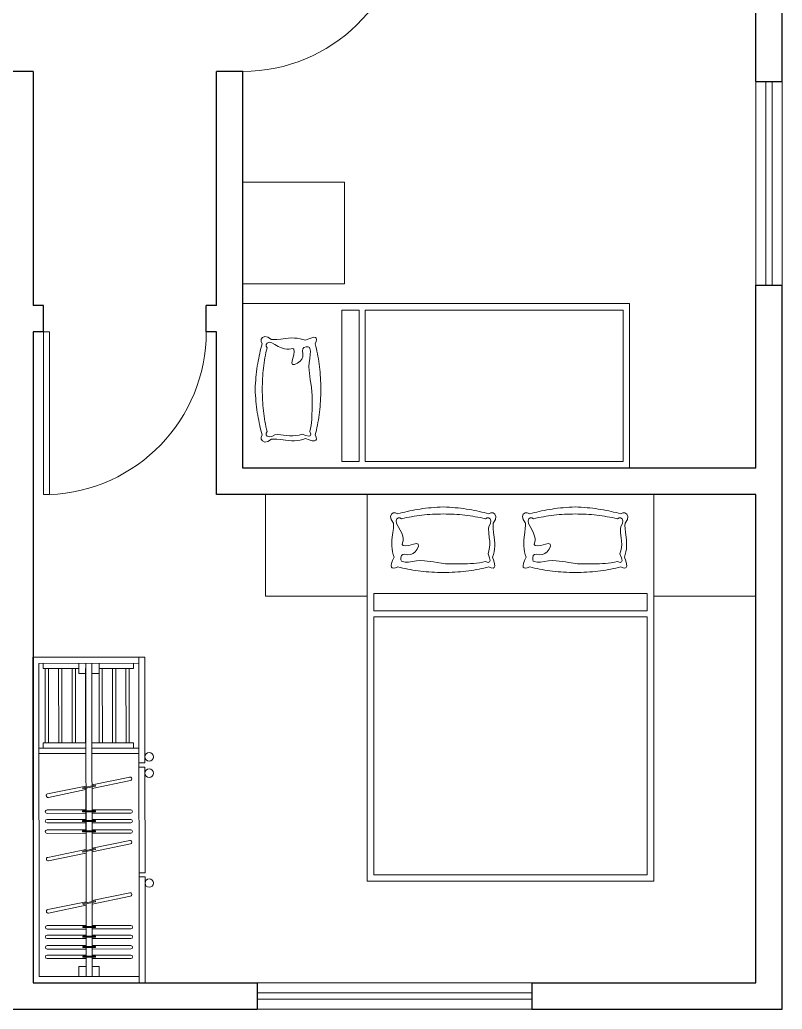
# Model space of a CAD drawing. Header units: centimetres. Extents: x -15445.43 to -15437.93, y 4339.41 to 4349.03.
# Drawn here: x -15441.676 to -15437.93, y 4339.412 to 4344.276 of the extents above; entities that cross this region are included whole.
import ezdxf

# ---------------------------------------------------------------- set-up
doc = ezdxf.new("R2010")
doc.units = ezdxf.units.CM
for name, color, linetype, lineweight in [('Janela', 92, 'Continuous', 15), ('Objetos', 34, 'Continuous', 13), ('Paredes', 154, 'Continuous', 25), ('Porta', 30, 'Continuous', 15)]:
    doc.layers.add(name, color=color, linetype=linetype, lineweight=lineweight)

# ---------------------------------------------------------------- blocks, each defined once
blk = doc.blocks.new('cama_casal')
at = {"layer": 'Objetos'}
for p, q in [((-0.7045, 0), (-1.2045, 0)), ((-1.2045, 0), (-1.2045, -0.5)), ((-0.7045, -1.9), (-0.7045, 0)), ((-0.7045, 0), (0.7045, 0)), ((-0.7045, -0.5), (-0.7045, 0)), ((0.7045, 0), (0.7045, -0.5)), ((1.2045, 0), (0.7045, 0)), ((0.7045, 0), (0.7045, -1.9)), ((1.2045, -0.5), (1.2045, 0)), ((-0.5856, -0.0962), (-0.5899, -0.1075)), ((-0.5769, -0.0902), (-0.5856, -0.0962)), ((-0.5661, -0.0899), (-0.5769, -0.0902)), ((-0.5537, -0.0956), (-0.5661, -0.0899)), ((-0.5425, -0.0923), (-0.5537, -0.0956)), ((-0.5311, -0.0891), (-0.5425, -0.0923)), ((-0.5195, -0.086), (-0.5311, -0.0891)), ((-0.5076, -0.0832), (-0.5195, -0.086)), ((-0.4955, -0.0805), (-0.5076, -0.0832)), ((-0.4831, -0.0779), (-0.4955, -0.0805)), ((-0.4705, -0.0755), (-0.4831, -0.0779)), ((-0.4576, -0.0733), (-0.4705, -0.0755)), ((-0.4445, -0.0712), (-0.4576, -0.0733)), ((-0.4311, -0.0693), (-0.4445, -0.0712)), ((-0.4175, -0.0676), (-0.4311, -0.0693)), ((-0.4036, -0.066), (-0.4175, -0.0676)), ((-0.3895, -0.0646), (-0.4036, -0.066)), ((-0.3969, -0.0978), (-0.3838, -0.097)), ((-0.3752, -0.0633), (-0.3895, -0.0646)), ((-0.3838, -0.097), (-0.3707, -0.0964)), ((-0.3606, -0.0623), (-0.3752, -0.0633)), ((-0.3707, -0.0964), (-0.3574, -0.0959)), ((-0.3457, -0.0613), (-0.3606, -0.0623)), ((-0.3574, -0.0959), (-0.3441, -0.0957)), ((-0.3306, -0.0606), (-0.3457, -0.0613)), ((-0.3441, -0.0957), (-0.3306, -0.0956)), ((-0.3157, -0.0613), (-0.3306, -0.0606)), ((-0.3306, -0.0956), (-0.3171, -0.0957)), ((-0.3171, -0.0957), (-0.3036, -0.0959)), ((-0.3009, -0.0623), (-0.3157, -0.0613)), ((-0.3036, -0.0959), (-0.2903, -0.0964)), ((-0.2864, -0.0633), (-0.3009, -0.0623)), ((-0.2903, -0.0964), (-0.277, -0.097)), ((-0.2721, -0.0646), (-0.2864, -0.0633)), ((-0.277, -0.097), (-0.2638, -0.0978)), ((-0.258, -0.066), (-0.2721, -0.0646)), ((-0.2442, -0.0676), (-0.258, -0.066)), ((-0.2306, -0.0693), (-0.2442, -0.0676)), ((-0.2172, -0.0712), (-0.2306, -0.0693)), ((-0.2041, -0.0733), (-0.2172, -0.0712)), ((-0.1911, -0.0755), (-0.2041, -0.0733)), ((-0.1784, -0.0779), (-0.1911, -0.0755)), ((-0.166, -0.0805), (-0.1784, -0.0779)), ((-0.1537, -0.0832), (-0.166, -0.0805)), ((-0.1417, -0.086), (-0.1537, -0.0832)), ((-0.1299, -0.0891), (-0.1417, -0.086)), ((-0.1183, -0.0923), (-0.1299, -0.0891)), ((-0.107, -0.0956), (-0.1183, -0.0923)), ((-0.0964, -0.0899), (-0.107, -0.0956)), ((-0.0863, -0.0902), (-0.0964, -0.0899)), ((-0.077, -0.0962), (-0.0863, -0.0902)), ((-0.0717, -0.1075), (-0.077, -0.0962)), ((0.0625, -0.0962), (0.0582, -0.1075)), ((0.0712, -0.0902), (0.0625, -0.0962)), ((0.082, -0.0899), (0.0712, -0.0902)), ((0.0944, -0.0956), (0.082, -0.0899)), ((0.1055, -0.0923), (0.0944, -0.0956)), ((0.1169, -0.0891), (0.1055, -0.0923)), ((0.1286, -0.086), (0.1169, -0.0891)), ((0.1405, -0.0832), (0.1286, -0.086)), ((0.1526, -0.0805), (0.1405, -0.0832)), ((0.165, -0.0779), (0.1526, -0.0805)), ((0.1776, -0.0755), (0.165, -0.0779)), ((0.1905, -0.0733), (0.1776, -0.0755)), ((0.2036, -0.0712), (0.1905, -0.0733)), ((0.217, -0.0693), (0.2036, -0.0712)), ((0.2306, -0.0676), (0.217, -0.0693)), ((0.2444, -0.066), (0.2306, -0.0676)), ((0.2586, -0.0646), (0.2444, -0.066)), ((0.2512, -0.0978), (0.2643, -0.097)), ((0.2729, -0.0633), (0.2586, -0.0646)), ((0.2643, -0.097), (0.2774, -0.0964)), ((0.2875, -0.0623), (0.2729, -0.0633)), ((0.2774, -0.0964), (0.2907, -0.0959)), ((0.3024, -0.0613), (0.2875, -0.0623)), ((0.2907, -0.0959), (0.304, -0.0957)), ((0.3174, -0.0606), (0.3024, -0.0613)), ((0.304, -0.0957), (0.3174, -0.0956)), ((0.3324, -0.0613), (0.3174, -0.0606)), ((0.3174, -0.0956), (0.331, -0.0957)), ((0.331, -0.0957), (0.3445, -0.0959)), ((0.3472, -0.0623), (0.3324, -0.0613)), ((0.3445, -0.0959), (0.3578, -0.0964)), ((0.3617, -0.0633), (0.3472, -0.0623)), ((0.3578, -0.0964), (0.3711, -0.097)), ((0.376, -0.0646), (0.3617, -0.0633)), ((0.3711, -0.097), (0.3843, -0.0978)), ((0.3901, -0.066), (0.376, -0.0646)), ((0.4039, -0.0676), (0.3901, -0.066)), ((0.4175, -0.0693), (0.4039, -0.0676)), ((0.4309, -0.0712), (0.4175, -0.0693)), ((0.444, -0.0733), (0.4309, -0.0712)), ((0.457, -0.0755), (0.444, -0.0733)), ((0.4696, -0.0779), (0.457, -0.0755)), ((0.4821, -0.0805), (0.4696, -0.0779)), ((0.4944, -0.0832), (0.4821, -0.0805)), ((0.5064, -0.086), (0.4944, -0.0832)), ((0.5182, -0.0891), (0.5064, -0.086)), ((0.5298, -0.0923), (0.5182, -0.0891)), ((0.5411, -0.0956), (0.5298, -0.0923)), ((0.5517, -0.0899), (0.5411, -0.0956)), ((0.5618, -0.0902), (0.5517, -0.0899)), ((0.5711, -0.0962), (0.5618, -0.0902)), ((0.5764, -0.1075), (0.5711, -0.0962)), ((-0.5899, -0.1075), (-0.5866, -0.1225)), ((-0.5866, -0.1225), (-0.5756, -0.1412)), ((-0.5756, -0.1412), (-0.5752, -0.1518)), ((-0.562, -0.1295), (-0.5581, -0.12)), ((-0.56, -0.142), (-0.562, -0.1295)), ((-0.5518, -0.1574), (-0.56, -0.142)), ((-0.5581, -0.12), (-0.5513, -0.1148)), ((-0.5513, -0.1148), (-0.5436, -0.1145)), ((-0.5436, -0.1145), (-0.5356, -0.1193)), ((-0.5356, -0.1193), (-0.5233, -0.1164)), ((-0.5233, -0.1164), (-0.5111, -0.1136)), ((-0.5111, -0.1136), (-0.4987, -0.1111)), ((-0.4987, -0.1111), (-0.4862, -0.1088)), ((-0.4862, -0.1088), (-0.4737, -0.1066)), ((-0.4737, -0.1066), (-0.4611, -0.1047)), ((-0.4611, -0.1047), (-0.4484, -0.1029)), ((-0.4484, -0.1029), (-0.4357, -0.1014)), ((-0.4357, -0.1014), (-0.4228, -0.1)), ((-0.4228, -0.1), (-0.4099, -0.0988)), ((-0.4099, -0.0988), (-0.3969, -0.0978)), ((-0.2638, -0.0978), (-0.2506, -0.0988)), ((-0.2506, -0.0988), (-0.2376, -0.1)), ((-0.2376, -0.1), (-0.2246, -0.1014)), ((-0.2246, -0.1014), (-0.2117, -0.1029)), ((-0.2117, -0.1029), (-0.1988, -0.1047)), ((-0.1988, -0.1047), (-0.1861, -0.1066)), ((-0.1861, -0.1066), (-0.1734, -0.1088)), ((-0.1734, -0.1088), (-0.1607, -0.1111)), ((-0.1607, -0.1111), (-0.1482, -0.1136)), ((-0.1482, -0.1136), (-0.1357, -0.1164)), ((-0.1357, -0.1164), (-0.1232, -0.1193)), ((-0.1232, -0.1193), (-0.1153, -0.1145)), ((-0.1153, -0.1145), (-0.1078, -0.1148)), ((-0.1078, -0.1148), (-0.1007, -0.12)), ((-0.0991, -0.142), (-0.107, -0.1574)), ((-0.1007, -0.12), (-0.0969, -0.1295)), ((-0.0969, -0.1295), (-0.0991, -0.142)), ((-0.0862, -0.1518), (-0.0851, -0.1412)), ((-0.0851, -0.1412), (-0.0745, -0.1225)), ((-0.0745, -0.1225), (-0.0717, -0.1075)), ((0.0582, -0.1075), (0.0615, -0.1225)), ((0.0615, -0.1225), (0.0725, -0.1412)), ((0.0725, -0.1412), (0.0729, -0.1518)), ((0.0861, -0.1295), (0.09, -0.12)), ((0.0881, -0.142), (0.0861, -0.1295)), ((0.0963, -0.1574), (0.0881, -0.142)), ((0.09, -0.12), (0.0968, -0.1148)), ((0.0968, -0.1148), (0.1045, -0.1145)), ((0.1045, -0.1145), (0.1125, -0.1193)), ((0.1125, -0.1193), (0.1247, -0.1164)), ((0.1247, -0.1164), (0.137, -0.1136)), ((0.137, -0.1136), (0.1494, -0.1111)), ((0.1494, -0.1111), (0.1618, -0.1088)), ((0.1618, -0.1088), (0.1744, -0.1066)), ((0.1744, -0.1066), (0.187, -0.1047)), ((0.187, -0.1047), (0.1996, -0.1029)), ((0.1996, -0.1029), (0.2124, -0.1014)), ((0.2124, -0.1014), (0.2252, -0.1)), ((0.2252, -0.1), (0.2382, -0.0988)), ((0.2382, -0.0988), (0.2512, -0.0978)), ((0.3843, -0.0978), (0.3975, -0.0988)), ((0.3975, -0.0988), (0.4105, -0.1)), ((0.4105, -0.1), (0.4235, -0.1014)), ((0.4235, -0.1014), (0.4364, -0.1029)), ((0.4364, -0.1029), (0.4493, -0.1047)), ((0.4493, -0.1047), (0.462, -0.1066)), ((0.462, -0.1066), (0.4747, -0.1088)), ((0.4747, -0.1088), (0.4874, -0.1111)), ((0.4874, -0.1111), (0.4999, -0.1136)), ((0.4999, -0.1136), (0.5124, -0.1164)), ((0.5124, -0.1164), (0.5249, -0.1193)), ((0.5249, -0.1193), (0.5328, -0.1145)), ((0.5328, -0.1145), (0.5403, -0.1148)), ((0.5403, -0.1148), (0.5474, -0.12)), ((0.549, -0.142), (0.5411, -0.1574)), ((0.5474, -0.12), (0.5512, -0.1295)), ((0.5512, -0.1295), (0.549, -0.142)), ((0.5619, -0.1518), (0.563, -0.1412)), ((0.563, -0.1412), (0.5736, -0.1225)), ((0.5736, -0.1225), (0.5764, -0.1075)), ((-0.578, -0.186), (-0.5812, -0.2099)), ((-0.576, -0.1667), (-0.578, -0.186)), ((-0.5752, -0.1518), (-0.576, -0.1667)), ((-0.5421, -0.1745), (-0.5518, -0.1574)), ((-0.5349, -0.1901), (-0.5421, -0.1745)), ((-0.5302, -0.2042), (-0.5349, -0.1901)), ((-0.107, -0.1574), (-0.1084, -0.1693)), ((-0.1084, -0.1693), (-0.1076, -0.1876)), ((-0.1076, -0.1876), (-0.1045, -0.2124)), ((-0.0857, -0.1667), (-0.0862, -0.1518)), ((-0.0839, -0.186), (-0.0857, -0.1667)), ((-0.0807, -0.2099), (-0.0839, -0.186)), ((0.0701, -0.186), (0.0669, -0.2099)), ((0.0721, -0.1667), (0.0701, -0.186)), ((0.0729, -0.1518), (0.0721, -0.1667)), ((0.106, -0.1745), (0.0963, -0.1574)), ((0.1132, -0.1901), (0.106, -0.1745)), ((0.1179, -0.2042), (0.1132, -0.1901)), ((0.5411, -0.1574), (0.5397, -0.1693)), ((0.5397, -0.1693), (0.5405, -0.1876)), ((0.5405, -0.1876), (0.5436, -0.2124)), ((0.5624, -0.1667), (0.5619, -0.1518)), ((0.5642, -0.186), (0.5624, -0.1667)), ((0.5674, -0.2099), (0.5642, -0.186)), ((-0.5828, -0.2248), (-0.5835, -0.2393)), ((-0.5835, -0.2393), (-0.5831, -0.2536)), ((-0.5812, -0.2099), (-0.5828, -0.2248)), ((-0.5323, -0.2461), (-0.5306, -0.2374)), ((-0.5306, -0.2374), (-0.528, -0.2279)), ((-0.5279, -0.2168), (-0.5302, -0.2042)), ((-0.528, -0.2279), (-0.5279, -0.2168)), ((-0.4614, -0.2411), (-0.4768, -0.2437)), ((-0.4533, -0.2445), (-0.4614, -0.2411)), ((-0.1045, -0.2124), (-0.1026, -0.2291)), ((-0.1026, -0.2291), (-0.1023, -0.2453)), ((-0.0788, -0.2248), (-0.0807, -0.2099)), ((-0.0779, -0.2393), (-0.0788, -0.2248)), ((-0.078, -0.2536), (-0.0779, -0.2393)), ((0.0653, -0.2248), (0.0646, -0.2393)), ((0.0646, -0.2393), (0.065, -0.2536)), ((0.0669, -0.2099), (0.0653, -0.2248)), ((0.1158, -0.2461), (0.1175, -0.2374)), ((0.1175, -0.2374), (0.1201, -0.2279)), ((0.1202, -0.2168), (0.1179, -0.2042)), ((0.1201, -0.2279), (0.1202, -0.2168)), ((0.1867, -0.2411), (0.1712, -0.2437)), ((0.1948, -0.2445), (0.1867, -0.2411)), ((0.5436, -0.2124), (0.5455, -0.2291)), ((0.5455, -0.2291), (0.5458, -0.2453)), ((0.5693, -0.2248), (0.5674, -0.2099)), ((0.5702, -0.2393), (0.5693, -0.2248)), ((0.5701, -0.2536), (0.5702, -0.2393)), ((-0.5831, -0.2536), (-0.5818, -0.2676)), ((-0.5818, -0.2676), (-0.5795, -0.2813)), ((-0.5795, -0.2813), (-0.5761, -0.2948)), ((-0.5278, -0.2511), (-0.5323, -0.2461)), ((-0.517, -0.2524), (-0.5278, -0.2511)), ((-0.5, -0.25), (-0.517, -0.2524)), ((-0.4768, -0.2437), (-0.5, -0.25)), ((-0.4916, -0.2945), (-0.4794, -0.2897)), ((-0.4794, -0.2897), (-0.4687, -0.281)), ((-0.4687, -0.281), (-0.4593, -0.2687)), ((-0.4593, -0.2687), (-0.4527, -0.2537)), ((-0.4527, -0.2537), (-0.4533, -0.2445)), ((-0.1063, -0.2763), (-0.1107, -0.2912)), ((-0.1107, -0.2912), (-0.1031, -0.3104)), ((-0.1035, -0.261), (-0.1063, -0.2763)), ((-0.1023, -0.2453), (-0.1035, -0.261)), ((-0.0846, -0.2948), (-0.0813, -0.2813)), ((-0.0813, -0.2813), (-0.0792, -0.2676)), ((-0.0792, -0.2676), (-0.078, -0.2536)), ((0.065, -0.2536), (0.0663, -0.2676)), ((0.0663, -0.2676), (0.0686, -0.2813)), ((0.0686, -0.2813), (0.072, -0.2948)), ((0.1203, -0.2511), (0.1158, -0.2461)), ((0.1311, -0.2524), (0.1203, -0.2511)), ((0.1481, -0.25), (0.1311, -0.2524)), ((0.1712, -0.2437), (0.1481, -0.25)), ((0.1565, -0.2945), (0.1687, -0.2897)), ((0.1687, -0.2897), (0.1794, -0.281)), ((0.1794, -0.281), (0.1887, -0.2687)), ((0.1887, -0.2687), (0.1954, -0.2537)), ((0.1954, -0.2537), (0.1948, -0.2445)), ((0.5418, -0.2763), (0.5374, -0.2912)), ((0.5374, -0.2912), (0.545, -0.3104)), ((0.5446, -0.261), (0.5418, -0.2763)), ((0.5458, -0.2453), (0.5446, -0.261)), ((0.5635, -0.2948), (0.5668, -0.2813)), ((0.5668, -0.2813), (0.5689, -0.2676)), ((0.5689, -0.2676), (0.5701, -0.2536)), ((-0.5844, -0.3384), (-0.5865, -0.3489)), ((-0.5795, -0.3247), (-0.5844, -0.3384)), ((-0.5718, -0.308), (-0.5795, -0.3247)), ((-0.5761, -0.2948), (-0.5718, -0.308)), ((-0.5393, -0.3105), (-0.5364, -0.3002)), ((-0.539, -0.3214), (-0.5393, -0.3105)), ((-0.5367, -0.3278), (-0.539, -0.3214)), ((-0.5318, -0.3299), (-0.5367, -0.3278)), ((-0.5364, -0.3002), (-0.5302, -0.2942)), ((-0.5181, -0.3322), (-0.5318, -0.3299)), ((-0.5302, -0.2942), (-0.5206, -0.293)), ((-0.5206, -0.293), (-0.5053, -0.2956)), ((-0.5016, -0.3317), (-0.5181, -0.3322)), ((-0.5053, -0.2956), (-0.4916, -0.2945)), ((-0.4825, -0.3286), (-0.5016, -0.3317)), ((-0.4618, -0.3255), (-0.4825, -0.3286)), ((-0.4423, -0.3247), (-0.4618, -0.3255)), ((-0.4237, -0.3261), (-0.4423, -0.3247)), ((-0.4096, -0.3273), (-0.4237, -0.3261)), ((-0.3944, -0.329), (-0.4096, -0.3273)), ((-0.3782, -0.3313), (-0.3944, -0.329)), ((-0.3613, -0.3343), (-0.3782, -0.3313)), ((-0.3392, -0.3378), (-0.3613, -0.3343)), ((-0.3192, -0.3399), (-0.3392, -0.3378)), ((-0.3013, -0.3405), (-0.3192, -0.3399)), ((-0.2549, -0.3404), (-0.27, -0.3405)), ((-0.24, -0.3403), (-0.2549, -0.3404)), ((-0.2255, -0.3401), (-0.24, -0.3403)), ((-0.2113, -0.3399), (-0.2255, -0.3401)), ((-0.1971, -0.3394), (-0.2113, -0.3399)), ((-0.1828, -0.3384), (-0.1971, -0.3394)), ((-0.1682, -0.337), (-0.1828, -0.3384)), ((-0.1534, -0.3351), (-0.1682, -0.337)), ((-0.1384, -0.3328), (-0.1534, -0.3351)), ((-0.1232, -0.3299), (-0.1384, -0.3328)), ((-0.1104, -0.3335), (-0.1232, -0.3299)), ((-0.1029, -0.3315), (-0.1104, -0.3335)), ((-0.1031, -0.3104), (-0.1004, -0.3238)), ((-0.1004, -0.3238), (-0.1029, -0.3315)), ((-0.0888, -0.308), (-0.0846, -0.2948)), ((-0.0888, -0.308), (-0.0888, -0.308)), ((-0.0821, -0.3264), (-0.0888, -0.308)), ((-0.0784, -0.3409), (-0.0821, -0.3264)), ((0.0636, -0.3384), (0.0616, -0.3489)), ((0.0685, -0.3247), (0.0636, -0.3384)), ((0.0763, -0.308), (0.0685, -0.3247)), ((0.072, -0.2948), (0.0763, -0.308)), ((0.1088, -0.3105), (0.1117, -0.3002)), ((0.109, -0.3214), (0.1088, -0.3105)), ((0.1114, -0.3278), (0.109, -0.3214)), ((0.1163, -0.3299), (0.1114, -0.3278)), ((0.1117, -0.3002), (0.1179, -0.2942)), ((0.13, -0.3322), (0.1163, -0.3299)), ((0.1179, -0.2942), (0.1275, -0.293)), ((0.1275, -0.293), (0.1428, -0.2956)), ((0.1464, -0.3317), (0.13, -0.3322)), ((0.1428, -0.2956), (0.1565, -0.2945)), ((0.1656, -0.3286), (0.1464, -0.3317)), ((0.1863, -0.3255), (0.1656, -0.3286)), ((0.2058, -0.3247), (0.1863, -0.3255)), ((0.2244, -0.3261), (0.2058, -0.3247)), ((0.2385, -0.3273), (0.2244, -0.3261)), ((0.2537, -0.329), (0.2385, -0.3273)), ((0.2699, -0.3313), (0.2537, -0.329)), ((0.2868, -0.3343), (0.2699, -0.3313)), ((0.3089, -0.3378), (0.2868, -0.3343)), ((0.3289, -0.3399), (0.3089, -0.3378)), ((0.3468, -0.3405), (0.3289, -0.3399)), ((0.3932, -0.3404), (0.3781, -0.3405)), ((0.408, -0.3403), (0.3932, -0.3404)), ((0.4226, -0.3401), (0.408, -0.3403)), ((0.4368, -0.3399), (0.4226, -0.3401)), ((0.4509, -0.3394), (0.4368, -0.3399)), ((0.4653, -0.3384), (0.4509, -0.3394)), ((0.4799, -0.337), (0.4653, -0.3384)), ((0.4947, -0.3351), (0.4799, -0.337)), ((0.5097, -0.3328), (0.4947, -0.3351)), ((0.5249, -0.3299), (0.5097, -0.3328)), ((0.5376, -0.3335), (0.5249, -0.3299)), ((0.5452, -0.3315), (0.5376, -0.3335)), ((0.545, -0.3104), (0.5476, -0.3238)), ((0.5476, -0.3238), (0.5452, -0.3315)), ((0.5592, -0.308), (0.5635, -0.2948)), ((0.566, -0.3264), (0.5592, -0.308)), ((0.5592, -0.308), (0.5592, -0.308)), ((0.5697, -0.3409), (0.566, -0.3264)), ((-0.5865, -0.3489), (-0.5857, -0.3564)), ((-0.5857, -0.3564), (-0.582, -0.3607)), ((-0.582, -0.3607), (-0.5755, -0.3621)), ((-0.5755, -0.3621), (-0.5661, -0.3603)), ((-0.5661, -0.3603), (-0.5537, -0.3555)), ((-0.5537, -0.3555), (-0.5419, -0.3586)), ((-0.5419, -0.3586), (-0.53, -0.3615)), ((-0.53, -0.3615), (-0.5179, -0.3643)), ((-0.5179, -0.3643), (-0.5056, -0.3668)), ((-0.5056, -0.3668), (-0.4931, -0.3692)), ((-0.4931, -0.3692), (-0.4805, -0.3714)), ((-0.4805, -0.3714), (-0.4677, -0.3734)), ((-0.4677, -0.3734), (-0.4548, -0.3752)), ((-0.4548, -0.3752), (-0.4417, -0.3768)), ((-0.4417, -0.3768), (-0.4284, -0.3783)), ((-0.4284, -0.3783), (-0.4149, -0.3795)), ((-0.4149, -0.3795), (-0.4013, -0.3806)), ((-0.4013, -0.3806), (-0.3875, -0.3814)), ((-0.3875, -0.3814), (-0.3735, -0.3821)), ((-0.3735, -0.3821), (-0.3594, -0.3826)), ((-0.3594, -0.3826), (-0.3451, -0.3829)), ((-0.3451, -0.3829), (-0.3306, -0.383)), ((-0.3306, -0.383), (-0.3161, -0.3829)), ((-0.3161, -0.3829), (-0.3017, -0.3826)), ((-0.3017, -0.3826), (-0.2875, -0.3821)), ((-0.2855, -0.3405), (-0.3013, -0.3405)), ((-0.2875, -0.3821), (-0.2734, -0.3814)), ((-0.27, -0.3405), (-0.2855, -0.3405)), ((-0.2734, -0.3814), (-0.2596, -0.3806)), ((-0.2596, -0.3806), (-0.2459, -0.3795)), ((-0.2459, -0.3795), (-0.2324, -0.3783)), ((-0.2324, -0.3783), (-0.2191, -0.3768)), ((-0.2191, -0.3768), (-0.2059, -0.3752)), ((-0.2059, -0.3752), (-0.1929, -0.3734)), ((-0.1929, -0.3734), (-0.1802, -0.3714)), ((-0.1802, -0.3714), (-0.1675, -0.3692)), ((-0.1675, -0.3692), (-0.1551, -0.3668)), ((-0.1551, -0.3668), (-0.1428, -0.3643)), ((-0.1428, -0.3643), (-0.1307, -0.3615)), ((-0.1307, -0.3615), (-0.1187, -0.3586)), ((-0.1187, -0.3586), (-0.107, -0.3555)), ((-0.107, -0.3555), (-0.0949, -0.3603)), ((-0.0949, -0.3603), (-0.086, -0.3612)), ((-0.086, -0.3612), (-0.0804, -0.3583)), ((-0.0804, -0.3583), (-0.0778, -0.3516)), ((-0.0778, -0.3516), (-0.0784, -0.3409)), ((0.0616, -0.3489), (0.0624, -0.3564)), ((0.0624, -0.3564), (0.066, -0.3607)), ((0.066, -0.3607), (0.0726, -0.3621)), ((0.0726, -0.3621), (0.082, -0.3603)), ((0.082, -0.3603), (0.0944, -0.3555)), ((0.0944, -0.3555), (0.1062, -0.3586)), ((0.1062, -0.3586), (0.1181, -0.3615)), ((0.1181, -0.3615), (0.1302, -0.3643)), ((0.1302, -0.3643), (0.1425, -0.3668)), ((0.1425, -0.3668), (0.1549, -0.3692)), ((0.1549, -0.3692), (0.1676, -0.3714)), ((0.1676, -0.3714), (0.1803, -0.3734)), ((0.1803, -0.3734), (0.1933, -0.3752)), ((0.1933, -0.3752), (0.2064, -0.3768)), ((0.2064, -0.3768), (0.2197, -0.3783)), ((0.2197, -0.3783), (0.2332, -0.3795)), ((0.2332, -0.3795), (0.2468, -0.3806)), ((0.2468, -0.3806), (0.2606, -0.3814)), ((0.2606, -0.3814), (0.2745, -0.3821)), ((0.2745, -0.3821), (0.2887, -0.3826)), ((0.2887, -0.3826), (0.303, -0.3829)), ((0.303, -0.3829), (0.3174, -0.383)), ((0.3174, -0.383), (0.332, -0.3829)), ((0.332, -0.3829), (0.3464, -0.3826)), ((0.3464, -0.3826), (0.3606, -0.3821)), ((0.3626, -0.3405), (0.3468, -0.3405)), ((0.3606, -0.3821), (0.3747, -0.3814)), ((0.3781, -0.3405), (0.3626, -0.3405)), ((0.3747, -0.3814), (0.3885, -0.3806)), ((0.3885, -0.3806), (0.4022, -0.3795)), ((0.4022, -0.3795), (0.4157, -0.3783)), ((0.4157, -0.3783), (0.429, -0.3768)), ((0.429, -0.3768), (0.4422, -0.3752)), ((0.4422, -0.3752), (0.4551, -0.3734)), ((0.4551, -0.3734), (0.4679, -0.3714)), ((0.4679, -0.3714), (0.4806, -0.3692)), ((0.4806, -0.3692), (0.493, -0.3668)), ((0.493, -0.3668), (0.5053, -0.3643)), ((0.5053, -0.3643), (0.5174, -0.3615)), ((0.5174, -0.3615), (0.5294, -0.3586)), ((0.5294, -0.3586), (0.5411, -0.3555)), ((0.5411, -0.3555), (0.5532, -0.3603)), ((0.5532, -0.3603), (0.562, -0.3612)), ((0.562, -0.3612), (0.5677, -0.3583)), ((0.5677, -0.3583), (0.5703, -0.3516)), ((0.5703, -0.3516), (0.5697, -0.3409)), ((-1.2045, -0.5), (-0.7045, -0.5)), ((0.6714, -0.4873), (-0.6714, -0.4873)), ((-0.6714, -0.4873), (-0.6714, -0.5717)), ((0.6714, -0.5717), (0.6714, -0.4873)), ((0.7045, -0.5), (1.2045, -0.5)), ((-0.6714, -0.5717), (0.6714, -0.5717)), ((0.6714, -0.6004), (-0.6714, -0.6004)), ((-0.6714, -0.6004), (-0.6714, -1.8694)), ((0.6714, -1.8694), (0.6714, -0.6004)), ((-0.6714, -1.8694), (0.6714, -1.8694)), ((0.7045, -1.9), (-0.7045, -1.9))]:
    blk.add_line(p, q, dxfattribs=at)
blk = doc.blocks.new('guarda_roupa')
at = {"layer": 'Objetos'}
for p, q in [((-0.8005, 0.5493), (-0.2805, 0.5498)), ((-0.8, -0.0007), (-0.8005, 0.5493)), ((-0.2805, 0.5198), (-0.2805, 0.5498)), ((-0.2605, 0.5498), (0.2595, 0.5502)), ((-0.2605, 0.5198), (-0.2605, 0.5498)), ((0.2595, 0.5502), (0.2595, 0.5202)), ((0.2795, 0.5502), (0.7995, 0.5507)), ((0.2795, 0.5502), (0.2795, 0.5202)), ((0.7995, 0.5507), (0.8, 0.0007)), ((-0.8005, 0.5193), (0.7995, 0.5207)), ((-0.77, 0.0293), (-0.7705, 0.5193)), ((-0.7704, 0.4937), (-0.7445, 0.4937)), ((-0.7445, 0.4937), (-0.7443, 0.3243)), ((-0.3796, 0.494), (-0.3537, 0.4941)), ((-0.3796, 0.494), (-0.3795, 0.2897)), ((-0.3537, 0.5197), (-0.3535, 0.2897)), ((-0.3277, 0.5197), (-0.3275, 0.2897)), ((0.7695, 0.5207), (0.77, 0.0307)), ((-0.3796, 0.4729), (-0.7445, 0.4726)), ((-0.3796, 0.4568), (-0.7444, 0.4565)), ((-0.1731, 0.2898), (-0.2112, 0.4748)), ((-0.1945, 0.4782), (-0.1556, 0.2899)), ((-0.0501, 0.29), (-0.0502, 0.4801)), ((-0.0331, 0.4801), (-0.0329, 0.29)), ((-0.003, 0.29), (-0.0031, 0.4801)), ((0.014, 0.4802), (0.0142, 0.29)), ((0.0483, 0.29), (0.0481, 0.4802)), ((0.0652, 0.4802), (0.0654, 0.2901)), ((0.1386, 0.2901), (0.1005, 0.4751)), ((0.1173, 0.4785), (0.1561, 0.2901)), ((0.3956, 0.2903), (0.3574, 0.4753)), ((0.3742, 0.4787), (0.413, 0.2904)), ((0.5186, 0.2905), (0.5184, 0.4806)), ((0.5356, 0.4806), (0.5357, 0.2905)), ((0.5657, 0.2905), (0.5656, 0.4806)), ((0.5827, 0.4807), (0.5828, 0.2905)), ((0.617, 0.2905), (0.6168, 0.4807)), ((0.6339, 0.4807), (0.6341, 0.2906)), ((0.6641, 0.2906), (0.6639, 0.4807)), ((0.681, 0.4807), (0.6812, 0.2906)), ((-0.3796, 0.4068), (-0.7444, 0.4065)), ((-0.3795, 0.3907), (-0.7444, 0.3903)), ((-0.3795, 0.3407), (-0.7443, 0.3403)), ((-0.7203, 0.3244), (-0.7703, 0.3243)), ((-0.3795, 0.3245), (-0.7443, 0.3242)), ((-0.7203, 0.2894), (-0.7203, 0.3244)), ((-0.1713, 0.3058), (-0.1665, 0.3068)), ((-0.1587, 0.2442), (-0.1713, 0.3058)), ((-0.1665, 0.3068), (-0.1538, 0.2452)), ((-0.0451, 0.2437), (-0.0451, 0.3065)), ((-0.0451, 0.3065), (-0.0402, 0.3065)), ((-0.0402, 0.3065), (-0.0401, 0.2437)), ((0.002, 0.3066), (0.007, 0.3066)), ((0.002, 0.2437), (0.002, 0.3066)), ((0.007, 0.3066), (0.007, 0.2437)), ((0.0532, 0.3066), (0.0582, 0.3066)), ((0.0533, 0.2438), (0.0532, 0.3066)), ((0.0582, 0.3066), (0.0582, 0.2438)), ((0.1404, 0.3061), (0.1453, 0.3071)), ((0.1531, 0.2445), (0.1404, 0.3061)), ((0.1453, 0.3071), (0.158, 0.2455)), ((0.3973, 0.3063), (0.4022, 0.3073)), ((0.41, 0.2447), (0.3973, 0.3063)), ((0.4022, 0.3073), (0.4149, 0.2457)), ((0.5236, 0.307), (0.5285, 0.307)), ((0.5236, 0.2442), (0.5236, 0.307)), ((0.5285, 0.307), (0.5286, 0.2442)), ((0.5707, 0.2442), (0.5707, 0.3071)), ((0.5707, 0.3071), (0.5756, 0.3071)), ((0.5756, 0.3071), (0.5757, 0.2442)), ((0.622, 0.2443), (0.6219, 0.3071)), ((0.6219, 0.3071), (0.6269, 0.3071)), ((0.6269, 0.3071), (0.6269, 0.2443)), ((0.669, 0.3072), (0.674, 0.3072)), ((0.6691, 0.2443), (0.669, 0.3072)), ((0.674, 0.3072), (0.674, 0.2443)), ((0.7697, 0.3257), (0.7197, 0.3256)), ((0.7197, 0.3256), (0.7197, 0.2906)), ((0.4006, 0.2904), (-0.7703, 0.2893)), ((0.4068, 0.2604), (-0.7702, 0.2593)), ((-0.3794, 0.2584), (-0.7443, 0.2581)), ((-0.7202, 0.2244), (-0.7202, 0.2594)), ((-0.3794, 0.2597), (-0.3792, 0.0495)), ((-0.3535, 0.2597), (-0.3533, 0.0297)), ((-0.3275, 0.2597), (-0.3273, 0.0297)), ((-0.1282, 0.0718), (-0.167, 0.2599)), ((-0.0451, 0.29), (-0.163, 0.2899)), ((-0.1538, 0.2452), (-0.1587, 0.2442)), ((-0.0451, 0.26), (-0.1568, 0.2599)), ((-0.1495, 0.2599), (-0.1114, 0.0753)), ((-0.0499, 0.0687), (-0.0501, 0.26)), ((-0.0401, 0.2437), (-0.0451, 0.2437)), ((0.002, 0.29), (-0.0401, 0.29)), ((0.002, 0.26), (-0.0401, 0.26)), ((-0.0329, 0.26), (-0.0328, 0.0687)), ((-0.0028, 0.0687), (-0.0029, 0.26)), ((0.007, 0.2437), (0.002, 0.2437)), ((0.0532, 0.29), (0.007, 0.29)), ((0.0533, 0.26), (0.007, 0.26)), ((0.0142, 0.26), (0.0144, 0.0687)), ((0.0485, 0.0688), (0.0483, 0.26)), ((0.0582, 0.2438), (0.0533, 0.2438)), ((0.0654, 0.2601), (0.0656, 0.0688)), ((0.1836, 0.0721), (0.1448, 0.2601)), ((0.158, 0.2455), (0.1531, 0.2445)), ((0.1623, 0.2601), (0.2003, 0.0755)), ((0.4405, 0.0723), (0.4017, 0.2604)), ((0.5236, 0.2905), (0.4057, 0.2904)), ((0.4149, 0.2457), (0.41, 0.2447)), ((0.5236, 0.2605), (0.4119, 0.2604)), ((0.4192, 0.2604), (0.4573, 0.0758)), ((0.5188, 0.0692), (0.5186, 0.2605)), ((0.5286, 0.2442), (0.5236, 0.2442)), ((0.5707, 0.2905), (0.5285, 0.2905)), ((0.5707, 0.2605), (0.5286, 0.2605)), ((0.5358, 0.2605), (0.5359, 0.0692)), ((0.5659, 0.0692), (0.5657, 0.2605)), ((0.5757, 0.2442), (0.5707, 0.2442)), ((0.6219, 0.2905), (0.5757, 0.2905)), ((0.622, 0.2605), (0.5757, 0.2605)), ((0.5829, 0.2605), (0.583, 0.0692)), ((0.6172, 0.0693), (0.617, 0.2605)), ((0.6269, 0.2443), (0.622, 0.2443)), ((0.669, 0.2906), (0.6269, 0.2906)), ((0.6691, 0.2606), (0.6269, 0.2606)), ((0.6341, 0.2606), (0.6343, 0.0693)), ((0.6643, 0.0693), (0.6641, 0.2606)), ((0.674, 0.2443), (0.6691, 0.2443)), ((0.7697, 0.2907), (0.674, 0.2906)), ((0.7698, 0.2607), (0.674, 0.2606)), ((0.6812, 0.2606), (0.6814, 0.0693)), ((0.7198, 0.2606), (0.7198, 0.2256)), ((-0.7202, 0.2244), (-0.7702, 0.2243)), ((-0.7442, 0.2243), (-0.7441, 0.0492)), ((-0.3794, 0.2084), (-0.7442, 0.2081)), ((0.7698, 0.2257), (0.7198, 0.2256)), ((-0.3794, 0.1922), (-0.7442, 0.1919)), ((-0.3793, 0.1422), (-0.7442, 0.1419)), ((-0.3793, 0.1261), (-0.7442, 0.1258)), ((-0.7441, 0.0492), (-0.77, 0.0492)), ((-0.3793, 0.0761), (-0.7441, 0.0758)), ((-0.3793, 0.06), (-0.7441, 0.0596)), ((-0.3533, 0.0496), (-0.3792, 0.0495)), ((0.8, 0.0007), (-0.8, -0.0007)), ((0.77, 0.0307), (-0.77, 0.0293))]:
    blk.add_line(p, q, dxfattribs=at)
for centre in [(-0.3107, 0.5705), (-0.2303, 0.5706), (0.3097, 0.571)]:
    blk.add_circle(centre, 0.0208, dxfattribs=at)
for centre, start, end in [((-0.0417, 0.4801), 0.0505, 180.0505), ((0.0054, 0.4802), 0.0505, 180.0505), ((0.0567, 0.4802), 0.0505, 180.0505), ((0.527, 0.4806), 0.0505, 180.0505), ((0.5741, 0.4807), 0.0505, 180.0505), ((0.6254, 0.4807), 0.0505, 180.0505), ((0.6725, 0.4807), 0.0505, 180.0505), ((-0.2029, 0.4765), 11.6452, 191.6452), ((0.1089, 0.4768), 11.6452, 191.6452), ((0.3658, 0.477), 11.6452, 191.6452), ((-0.1198, 0.0735), 191.6452, 11.6452), ((-0.0413, 0.0687), 180.0505, 0.0505), ((0.0058, 0.0687), 180.0505, 0.0505), ((0.057, 0.0688), 180.0505, 0.0505), ((0.1919, 0.0738), 191.6452, 11.6452), ((0.4489, 0.074), 191.6452, 11.6452), ((0.5274, 0.0692), 180.0505, 0.0505), ((0.5745, 0.0692), 180.0505, 0.0505), ((0.6257, 0.0693), 180.0505, 0.0505), ((0.6728, 0.0693), 180.0505, 0.0505)]:
    blk.add_arc(centre, 0.00856, start, end, dxfattribs=at)
blk = doc.blocks.new('cama_solteiro')
at = {"layer": 'Objetos'}
for p, q in [((0.4045, 0), (-0.4045, 0)), ((-0.4045, 0), (-0.4045, -1.9)), ((0.4045, -1.9), (0.4045, 0)), ((0.5007, 0), (1.0007, 0)), ((0.5007, -0.5), (0.5007, 0)), ((1.0007, 0), (1.0007, -0.5)), ((-0.2764, -0.1075), (-0.2711, -0.0962)), ((-0.2711, -0.0962), (-0.2618, -0.0902)), ((-0.2618, -0.0902), (-0.2517, -0.0899)), ((-0.2517, -0.0899), (-0.2411, -0.0956)), ((-0.2411, -0.0956), (-0.2298, -0.0923)), ((-0.2298, -0.0923), (-0.2182, -0.0891)), ((-0.2182, -0.0891), (-0.2064, -0.086)), ((-0.2064, -0.086), (-0.1944, -0.0832)), ((-0.1944, -0.0832), (-0.1821, -0.0805)), ((-0.1821, -0.0805), (-0.1696, -0.0779)), ((-0.1696, -0.0779), (-0.157, -0.0755)), ((-0.157, -0.0755), (-0.144, -0.0733)), ((-0.144, -0.0733), (-0.1309, -0.0712)), ((-0.1309, -0.0712), (-0.1175, -0.0693)), ((-0.1175, -0.0693), (-0.1039, -0.0676)), ((-0.1039, -0.0676), (-0.0901, -0.066)), ((-0.0901, -0.066), (-0.076, -0.0646)), ((-0.0711, -0.097), (-0.0843, -0.0978)), ((-0.076, -0.0646), (-0.0617, -0.0633)), ((-0.0578, -0.0964), (-0.0711, -0.097)), ((-0.0617, -0.0633), (-0.0472, -0.0623)), ((-0.0445, -0.0959), (-0.0578, -0.0964)), ((-0.0472, -0.0623), (-0.0324, -0.0613)), ((-0.031, -0.0957), (-0.0445, -0.0959)), ((-0.0324, -0.0613), (-0.0174, -0.0606)), ((-0.0174, -0.0956), (-0.031, -0.0957)), ((-0.0174, -0.0606), (-0.0024, -0.0613)), ((-0.004, -0.0957), (-0.0174, -0.0956)), ((0.0093, -0.0959), (-0.004, -0.0957)), ((-0.0024, -0.0613), (0.0125, -0.0623)), ((0.0226, -0.0964), (0.0093, -0.0959)), ((0.0125, -0.0623), (0.0271, -0.0633)), ((0.0357, -0.097), (0.0226, -0.0964)), ((0.0271, -0.0633), (0.0414, -0.0646)), ((0.0488, -0.0978), (0.0357, -0.097)), ((0.0414, -0.0646), (0.0556, -0.066)), ((0.0556, -0.066), (0.0694, -0.0676)), ((0.0694, -0.0676), (0.083, -0.0693)), ((0.083, -0.0693), (0.0964, -0.0712)), ((0.0964, -0.0712), (0.1095, -0.0733)), ((0.1095, -0.0733), (0.1224, -0.0755)), ((0.1224, -0.0755), (0.135, -0.0779)), ((0.135, -0.0779), (0.1474, -0.0805)), ((0.1474, -0.0805), (0.1595, -0.0832)), ((0.1595, -0.0832), (0.1714, -0.086)), ((0.1714, -0.086), (0.1831, -0.0891)), ((0.1831, -0.0891), (0.1945, -0.0923)), ((0.1945, -0.0923), (0.2056, -0.0956)), ((0.2056, -0.0956), (0.218, -0.0899)), ((0.218, -0.0899), (0.2288, -0.0902)), ((0.2288, -0.0902), (0.2375, -0.0962)), ((0.2375, -0.0962), (0.2418, -0.1075)), ((-0.2736, -0.1225), (-0.2764, -0.1075)), ((-0.263, -0.1412), (-0.2736, -0.1225)), ((-0.2619, -0.1518), (-0.263, -0.1412)), ((-0.2474, -0.12), (-0.2512, -0.1295)), ((-0.2512, -0.1295), (-0.249, -0.142)), ((-0.249, -0.142), (-0.2411, -0.1574)), ((-0.2403, -0.1148), (-0.2474, -0.12)), ((-0.2328, -0.1145), (-0.2403, -0.1148)), ((-0.2249, -0.1193), (-0.2328, -0.1145)), ((-0.2124, -0.1164), (-0.2249, -0.1193)), ((-0.1999, -0.1136), (-0.2124, -0.1164)), ((-0.1874, -0.1111), (-0.1999, -0.1136)), ((-0.1747, -0.1088), (-0.1874, -0.1111)), ((-0.162, -0.1066), (-0.1747, -0.1088)), ((-0.1493, -0.1047), (-0.162, -0.1066)), ((-0.1364, -0.1029), (-0.1493, -0.1047)), ((-0.1235, -0.1014), (-0.1364, -0.1029)), ((-0.1105, -0.1), (-0.1235, -0.1014)), ((-0.0975, -0.0988), (-0.1105, -0.1)), ((-0.0843, -0.0978), (-0.0975, -0.0988)), ((0.0618, -0.0988), (0.0488, -0.0978)), ((0.0748, -0.1), (0.0618, -0.0988)), ((0.0876, -0.1014), (0.0748, -0.1)), ((0.1004, -0.1029), (0.0876, -0.1014)), ((0.113, -0.1047), (0.1004, -0.1029)), ((0.1256, -0.1066), (0.113, -0.1047)), ((0.1382, -0.1088), (0.1256, -0.1066)), ((0.1506, -0.1111), (0.1382, -0.1088)), ((0.163, -0.1136), (0.1506, -0.1111)), ((0.1753, -0.1164), (0.163, -0.1136)), ((0.1875, -0.1193), (0.1753, -0.1164)), ((0.1955, -0.1145), (0.1875, -0.1193)), ((0.2032, -0.1148), (0.1955, -0.1145)), ((0.21, -0.12), (0.2032, -0.1148)), ((0.2037, -0.1574), (0.2119, -0.142)), ((0.2139, -0.1295), (0.21, -0.12)), ((0.2119, -0.142), (0.2139, -0.1295)), ((0.2275, -0.1412), (0.2271, -0.1518)), ((0.2385, -0.1225), (0.2275, -0.1412)), ((0.2418, -0.1075), (0.2385, -0.1225)), ((-0.2674, -0.2099), (-0.2642, -0.186)), ((-0.2642, -0.186), (-0.2624, -0.1667)), ((-0.2624, -0.1667), (-0.2619, -0.1518)), ((-0.2405, -0.1876), (-0.2436, -0.2124)), ((-0.2411, -0.1574), (-0.2397, -0.1693)), ((-0.2397, -0.1693), (-0.2405, -0.1876)), ((0.1821, -0.2042), (0.1868, -0.1901)), ((0.1868, -0.1901), (0.194, -0.1745)), ((0.194, -0.1745), (0.2037, -0.1574)), ((0.2271, -0.1518), (0.2279, -0.1667)), ((0.2279, -0.1667), (0.2299, -0.186)), ((0.2299, -0.186), (0.2331, -0.2099)), ((-0.2702, -0.2393), (-0.2693, -0.2248)), ((-0.2701, -0.2536), (-0.2702, -0.2393)), ((-0.2693, -0.2248), (-0.2674, -0.2099)), ((-0.2455, -0.2291), (-0.2458, -0.2453)), ((-0.2436, -0.2124), (-0.2455, -0.2291)), ((0.1052, -0.2445), (0.1133, -0.2411)), ((0.1133, -0.2411), (0.1288, -0.2437)), ((0.1798, -0.2168), (0.1821, -0.2042)), ((0.1799, -0.2279), (0.1798, -0.2168)), ((0.1825, -0.2374), (0.1799, -0.2279)), ((0.1842, -0.2461), (0.1825, -0.2374)), ((0.2331, -0.2099), (0.2347, -0.2248)), ((0.2347, -0.2248), (0.2354, -0.2393)), ((0.2354, -0.2393), (0.235, -0.2536)), ((-0.2689, -0.2676), (-0.2701, -0.2536)), ((-0.2668, -0.2813), (-0.2689, -0.2676)), ((-0.2635, -0.2948), (-0.2668, -0.2813)), ((-0.2458, -0.2453), (-0.2446, -0.261)), ((-0.2374, -0.2912), (-0.245, -0.3104)), ((-0.2446, -0.261), (-0.2418, -0.2763)), ((-0.2418, -0.2763), (-0.2374, -0.2912)), ((0.1046, -0.2537), (0.1052, -0.2445)), ((0.1113, -0.2687), (0.1046, -0.2537)), ((0.1206, -0.281), (0.1113, -0.2687)), ((0.1313, -0.2897), (0.1206, -0.281)), ((0.1288, -0.2437), (0.1519, -0.25)), ((0.1435, -0.2945), (0.1313, -0.2897)), ((0.1519, -0.25), (0.1689, -0.2524)), ((0.1689, -0.2524), (0.1797, -0.2511)), ((0.1797, -0.2511), (0.1842, -0.2461)), ((0.2314, -0.2813), (0.228, -0.2948)), ((0.2337, -0.2676), (0.2314, -0.2813)), ((0.235, -0.2536), (0.2337, -0.2676)), ((-0.2697, -0.3409), (-0.266, -0.3264)), ((-0.266, -0.3264), (-0.2592, -0.308)), ((-0.2592, -0.308), (-0.2635, -0.2948)), ((-0.2592, -0.308), (-0.2592, -0.308)), ((-0.245, -0.3104), (-0.2476, -0.3238)), ((-0.2476, -0.3238), (-0.2452, -0.3315)), ((-0.2452, -0.3315), (-0.2376, -0.3335)), ((-0.2376, -0.3335), (-0.2249, -0.3299)), ((-0.2249, -0.3299), (-0.2097, -0.3328)), ((-0.2097, -0.3328), (-0.1947, -0.3351)), ((-0.1947, -0.3351), (-0.1799, -0.337)), ((-0.1799, -0.337), (-0.1653, -0.3384)), ((-0.1653, -0.3384), (-0.1509, -0.3394)), ((-0.1509, -0.3394), (-0.1368, -0.3399)), ((-0.1368, -0.3399), (-0.1226, -0.3401)), ((-0.1226, -0.3401), (-0.108, -0.3403)), ((-0.108, -0.3403), (-0.0932, -0.3404)), ((-0.0932, -0.3404), (-0.0781, -0.3405)), ((-0.0468, -0.3405), (-0.0289, -0.3399)), ((-0.0289, -0.3399), (-0.0089, -0.3378)), ((-0.0089, -0.3378), (0.0132, -0.3343)), ((0.0132, -0.3343), (0.0301, -0.3313)), ((0.0301, -0.3313), (0.0463, -0.329)), ((0.0463, -0.329), (0.0615, -0.3273)), ((0.0615, -0.3273), (0.0756, -0.3261)), ((0.0756, -0.3261), (0.0942, -0.3247)), ((0.0942, -0.3247), (0.1137, -0.3255)), ((0.1137, -0.3255), (0.1344, -0.3286)), ((0.1344, -0.3286), (0.1536, -0.3317)), ((0.1572, -0.2956), (0.1435, -0.2945)), ((0.1536, -0.3317), (0.17, -0.3322)), ((0.1725, -0.293), (0.1572, -0.2956)), ((0.17, -0.3322), (0.1837, -0.3299)), ((0.1821, -0.2942), (0.1725, -0.293)), ((0.1883, -0.3002), (0.1821, -0.2942)), ((0.1837, -0.3299), (0.1886, -0.3278)), ((0.1912, -0.3105), (0.1883, -0.3002)), ((0.1886, -0.3278), (0.191, -0.3214)), ((0.191, -0.3214), (0.1912, -0.3105)), ((0.228, -0.2948), (0.2237, -0.308)), ((0.2237, -0.308), (0.2315, -0.3247)), ((0.2315, -0.3247), (0.2364, -0.3384)), ((0.2364, -0.3384), (0.2384, -0.3489)), ((-0.2703, -0.3516), (-0.2697, -0.3409)), ((-0.2677, -0.3583), (-0.2703, -0.3516)), ((-0.262, -0.3612), (-0.2677, -0.3583)), ((-0.2532, -0.3603), (-0.262, -0.3612)), ((-0.2411, -0.3555), (-0.2532, -0.3603)), ((-0.2294, -0.3586), (-0.2411, -0.3555)), ((-0.2174, -0.3615), (-0.2294, -0.3586)), ((-0.2053, -0.3643), (-0.2174, -0.3615)), ((-0.193, -0.3668), (-0.2053, -0.3643)), ((-0.1806, -0.3692), (-0.193, -0.3668)), ((-0.1679, -0.3714), (-0.1806, -0.3692)), ((-0.1551, -0.3734), (-0.1679, -0.3714)), ((-0.1422, -0.3752), (-0.1551, -0.3734)), ((-0.129, -0.3768), (-0.1422, -0.3752)), ((-0.1157, -0.3783), (-0.129, -0.3768)), ((-0.1022, -0.3795), (-0.1157, -0.3783)), ((-0.0885, -0.3806), (-0.1022, -0.3795)), ((-0.0747, -0.3814), (-0.0885, -0.3806)), ((-0.0781, -0.3405), (-0.0626, -0.3405)), ((-0.0606, -0.3821), (-0.0747, -0.3814)), ((-0.0626, -0.3405), (-0.0468, -0.3405)), ((-0.0464, -0.3826), (-0.0606, -0.3821)), ((-0.032, -0.3829), (-0.0464, -0.3826)), ((-0.0174, -0.383), (-0.032, -0.3829)), ((-0.003, -0.3829), (-0.0174, -0.383)), ((0.0113, -0.3826), (-0.003, -0.3829)), ((0.0255, -0.3821), (0.0113, -0.3826)), ((0.0394, -0.3814), (0.0255, -0.3821)), ((0.0532, -0.3806), (0.0394, -0.3814)), ((0.0668, -0.3795), (0.0532, -0.3806)), ((0.0803, -0.3783), (0.0668, -0.3795)), ((0.0936, -0.3768), (0.0803, -0.3783)), ((0.1067, -0.3752), (0.0936, -0.3768)), ((0.1197, -0.3734), (0.1067, -0.3752)), ((0.1324, -0.3714), (0.1197, -0.3734)), ((0.1451, -0.3692), (0.1324, -0.3714)), ((0.1575, -0.3668), (0.1451, -0.3692)), ((0.1698, -0.3643), (0.1575, -0.3668)), ((0.1819, -0.3615), (0.1698, -0.3643)), ((0.1938, -0.3586), (0.1819, -0.3615)), ((0.2056, -0.3555), (0.1938, -0.3586)), ((0.218, -0.3603), (0.2056, -0.3555)), ((0.2274, -0.3621), (0.218, -0.3603)), ((0.234, -0.3607), (0.2274, -0.3621)), ((0.2376, -0.3564), (0.234, -0.3607)), ((0.2384, -0.3489), (0.2376, -0.3564)), ((-0.3714, -0.4873), (0.3714, -0.4873)), ((-0.3714, -0.5717), (-0.3714, -0.4873)), ((0.3714, -0.4873), (0.3714, -0.5717)), ((1.0007, -0.5), (0.5007, -0.5)), ((0.3714, -0.5717), (-0.3714, -0.5717)), ((-0.3714, -0.6004), (0.3714, -0.6004)), ((-0.3714, -1.8694), (-0.3714, -0.6004)), ((0.3714, -0.6004), (0.3714, -1.8694)), ((0.3714, -1.8694), (-0.3714, -1.8694)), ((-0.4045, -1.9), (0.4045, -1.9))]:
    blk.add_line(p, q, dxfattribs=at)

msp = doc.modelspace()

# ---------------------------------------------------------------- linework, layer by layer
at = {"layer": 'Janela'}
for p, q in [((-15438.0603, 4343.9722), (-15438.0603, 4342.9722)), ((-15438.0103, 4343.9722), (-15438.0103, 4342.9722)), ((-15437.9803, 4343.9722), (-15437.9803, 4342.9722)), ((-15437.9303, 4343.9722), (-15437.9303, 4342.9722)), ((-15440.5103, 4339.5422), (-15439.1603, 4339.5422)), ((-15440.5103, 4339.4922), (-15439.1603, 4339.4922)), ((-15440.5103, 4339.4622), (-15439.1603, 4339.4622)), ((-15440.5103, 4339.4122), (-15439.1603, 4339.4122))]:
    msp.add_line(p, q, dxfattribs=at)
at = {"layer": 'Paredes'}
for p, q in [((-15437.9303, 4343.9722), (-15437.9303, 4345.2522)), ((-15438.0603, 4343.9722), (-15438.0603, 4344.8722)), ((-15441.6103, 4344.0222), (-15441.7403, 4344.0222)), ((-15441.6103, 4344.0222), (-15441.6103, 4342.8722)), ((-15440.7103, 4342.8722), (-15440.7103, 4344.0222)), ((-15440.5803, 4344.0222), (-15440.7103, 4344.0222)), ((-15440.5803, 4342.0722), (-15440.5803, 4344.0222)), ((-15438.0603, 4343.9722), (-15437.9303, 4343.9722)), ((-15438.0603, 4342.0722), (-15438.0603, 4342.9722)), ((-15438.0603, 4342.9722), (-15437.9303, 4342.9722)), ((-15437.9303, 4339.4122), (-15437.9303, 4342.9722)), ((-15441.5603, 4342.8722), (-15441.6103, 4342.8722)), ((-15441.5603, 4342.7422), (-15441.5603, 4342.8722)), ((-15440.7103, 4342.8722), (-15440.7603, 4342.8722)), ((-15440.7603, 4342.7422), (-15440.7603, 4342.8722)), ((-15441.6103, 4342.7422), (-15441.6103, 4339.5422)), ((-15441.5603, 4342.7422), (-15441.6103, 4342.7422)), ((-15440.7103, 4342.7422), (-15440.7603, 4342.7422)), ((-15440.7103, 4341.9422), (-15440.7103, 4342.7422)), ((-15438.0603, 4342.0722), (-15440.5803, 4342.0722)), ((-15438.0603, 4341.9422), (-15440.7103, 4341.9422)), ((-15438.0603, 4339.5422), (-15438.0603, 4341.9422)), ((-15441.6103, 4339.5422), (-15440.5103, 4339.5422)), ((-15440.5103, 4339.5422), (-15440.5103, 4339.4122)), ((-15439.1603, 4339.5422), (-15439.1603, 4339.4122)), ((-15439.1603, 4339.5422), (-15438.0603, 4339.5422)), ((-15443.0703, 4339.4122), (-15440.5103, 4339.4122)), ((-15439.1603, 4339.4122), (-15437.9303, 4339.4122))]:
    msp.add_line(p, q, dxfattribs=at)
at = {"layer": 'Porta'}
msp.add_lwpolyline([(-15441.5603, 4342.7422), (-15441.5303, 4342.7422), (-15441.5303, 4341.9422), (-15441.5603, 4341.9422)], close=True, dxfattribs=at)
for centre, radius, start, end in [((-15440.5803, 4344.8222), 0.8, 270, 358.9258), ((-15441.5603, 4342.7422), 0.8006, 272.1476, 0)]:
    msp.add_arc(centre, radius, start, end, dxfattribs=at)

# ---------------------------------------------------------------- block references
for name, p, rotation in [('cama_solteiro', (-15440.5803, 4342.4766), 90), ('guarda_roupa', (-15441.611, 4340.3422), 270)]:
    msp.add_blockref(name, p, dxfattribs=dict(rotation=rotation))
msp.add_blockref('cama_casal', (-15439.2647, 4341.9422))

doc.saveas('drawing.dxf')
